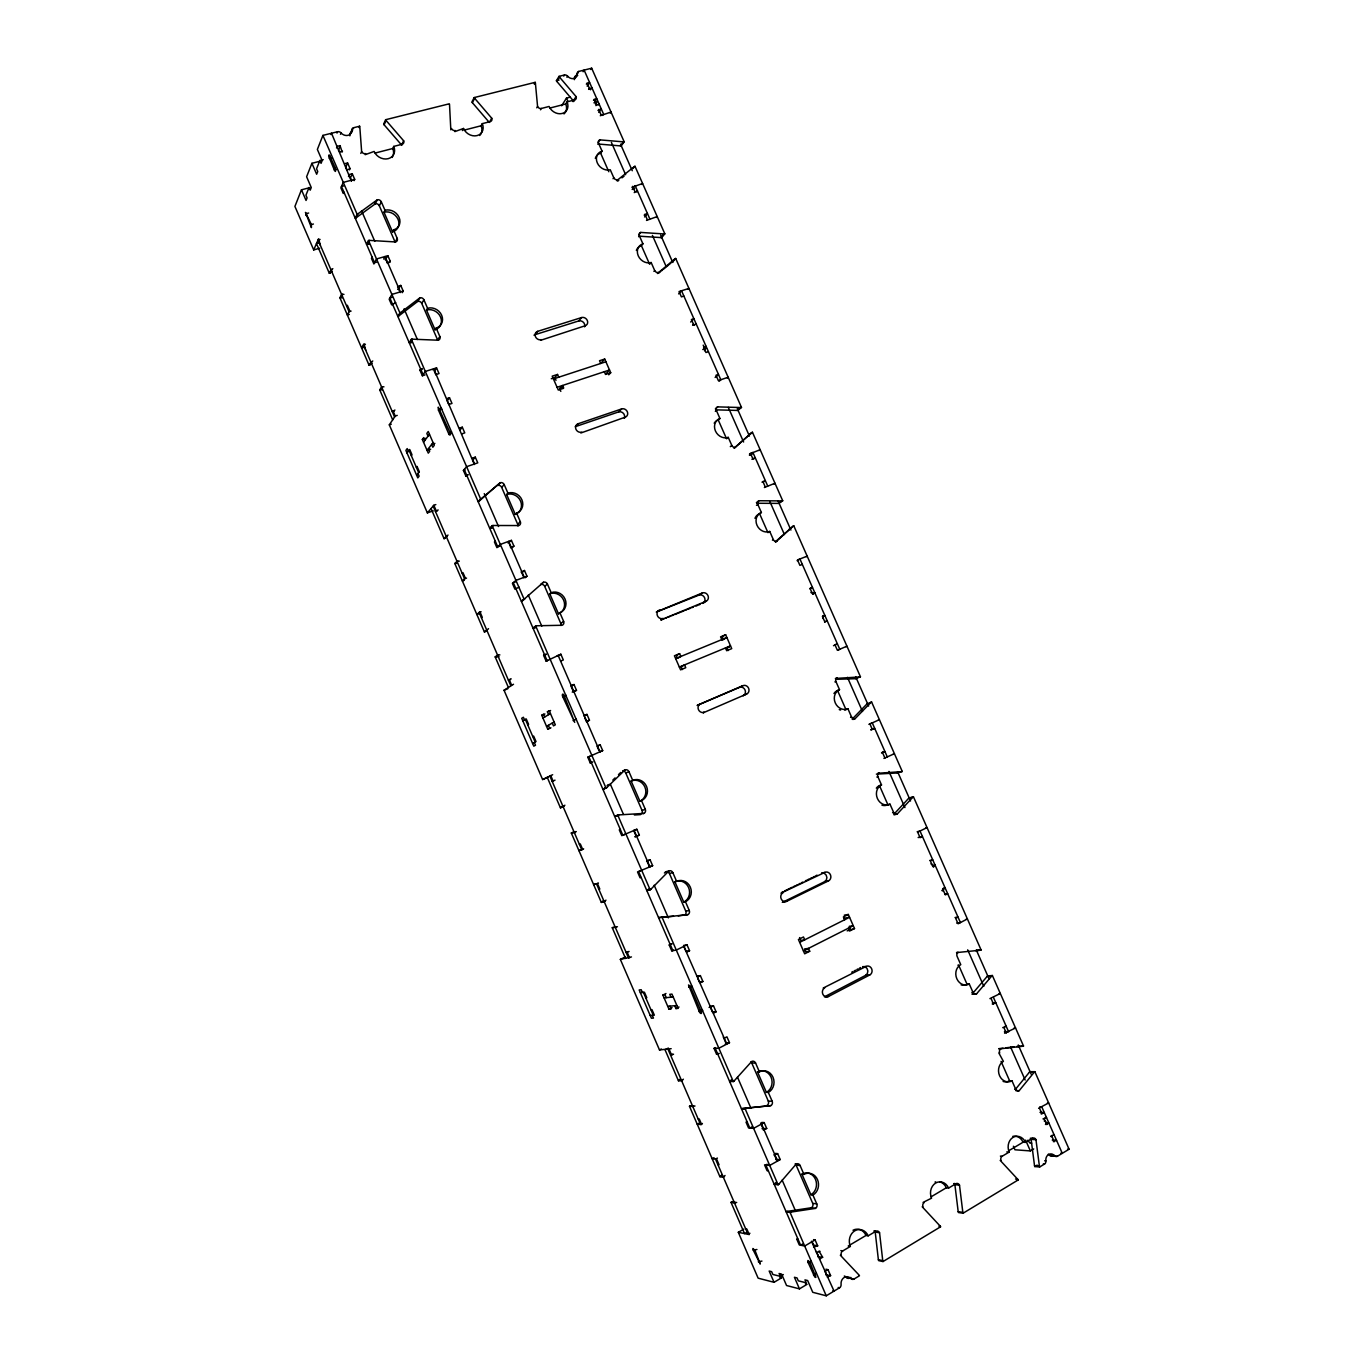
<?xml version="1.0" encoding="UTF-8"?>
<svg xmlns="http://www.w3.org/2000/svg" width="1364" height="1364" viewBox="0 0 1364 1364"><rect width="100%" height="100%" fill="white"/><g stroke="black" fill="none" stroke-linecap="round" stroke-linejoin="round"><path stroke-width="1.5" d="M309.27 188.539L309.611 187.686L301.461 189.818L294.914 206.424L313.703 249.919L319.688 248.248M319.943 162.009L320.284 161.157L311.913 163.305L306.61 176.757L311.265 187.533L310.225 190.142L309.048 187.465L305.928 195.222L307.088 197.882L306.048 200.44L301.461 189.818M360.812 153.416L361.63 151.557L359.823 127.057A3.222 2.711 33.5 0 0 359.585 126.221L353.617 127.722A3.222 2.728 33.4 0 0 351.759 130.245A6.462 5.456 33.1 0 1 348.025 135.326A6.462 5.456 33.1 0 1 341.051 132.939A3.24 2.745 32.8 0 0 337.539 131.745L322.91 135.394L317.369 149.443L322.177 160.543L321.069 163.322L319.858 160.543L323.251 159.69M319.858 160.543L316.55 168.795L317.744 171.54L316.653 174.234L311.913 163.305M330.992 134.559L331.52 133.246L351.401 181.156M336.993 133.092L337.539 131.745M305.86 215.427L306.627 213.568L308.656 213.023M330.173 156.297L329.304 158.412L332.168 157.695M340.488 134.286L341.051 132.939M336.533 147.96L337.215 146.357L340.062 145.641L342.159 152.052M338.579 150.603L340.062 145.641M310.617 226.407L311.384 224.566L305.468 212.392L311.418 227.6L311.384 224.566L313.413 224.02M335.254 168.011L334.385 170.108L335.425 171.421L335.425 168.42L329.355 155.002A2.847 0.904 73.6 0 0 328.724 156.297L334.385 170.108L336.516 169.562M349.866 135.837A6.445 5.439 33 0 0 349.934 134.576L351.759 130.245M349.934 134.576A3.205 2.711 33.4 0 1 351.793 132.052L352.594 130.16M353.157 128.813L353.617 127.722M359.005 127.585L359.585 126.221M344.734 163.697L347.581 162.964L345.774 167.158L346.985 169.954M346.831 170.108L350.037 168.59L347.581 162.964M313.703 249.919L318.579 238.768L320.335 245.264M349.457 169.886L350.037 168.59M348.502 176.57L349.423 174.49L352.27 173.74L354.708 179.366L354.128 180.662M343.916 192.102L343.319 193.466L340.881 187.857L343.285 182.367L354.708 179.366M351.042 179.298L350.429 177.883L352.27 173.74M365.194 154.678L374.128 151.455A11.202 9.48 34.5 0 0 388.177 158.684A11.202 9.48 34.5 0 0 393.736 146.408L402.073 144.277A3.188 2.694 35.2 0 0 403.642 140.782L386.097 120.475A3.188 2.677 34.7 0 1 385.637 119.708L449.302 103.8A3.137 2.609 36.8 0 1 449.523 104.602L450.819 129.836M385.637 119.708L383.659 124.056A3.171 2.677 34.6 0 0 384.119 124.806L401.596 145.027L403.642 140.782M384.119 124.806L386.097 120.475M318.494 243.031L316.482 243.576L329.321 273.294L330.958 269.816A3.018 2.643 32.1 0 0 331.674 269.492L332.833 268.64M377.282 199.792L357.88 213.892A3.24 2.779 33.4 0 1 357.112 214.233L355.237 218.206A3.222 2.779 33.3 0 0 356.004 217.865L375.339 203.799L377.282 199.792A3.222 2.762 34.3 0 1 381.323 201.838L384.989 210.261A11.236 9.667 34.8 0 1 399.089 217.388A11.236 9.667 34.8 0 1 393.531 229.919L392.525 231.863L384 212.238L384.989 210.261M329.321 273.294A3.018 2.626 32 0 0 330.037 272.971L331.674 269.492M356.004 217.865L357.88 213.892M392.082 157.474A11.168 9.463 34.5 0 0 392.73 148.523L393.736 146.408M401.562 145.334L402.073 144.277M393.531 229.919L397.197 238.359L395.151 242.195L379.363 205.845L381.323 201.838M372.082 363.182L369.815 364.938A2.984 2.66 33.9 0 1 369.098 365.279L339.909 297.778L341.597 294.402A3.018 2.643 32.6 0 1 342.398 294.3L343.95 294.368M397.197 238.359A3.205 2.779 35 0 1 395.611 241.957L369.371 240.388A3.24 2.796 33.9 0 0 368.502 240.49L366.575 244.344A3.222 2.796 33.9 0 1 367.445 244.241L369.081 244.344M339.909 297.778A3.001 2.643 32.5 0 1 340.727 297.676L342.398 294.3M367.445 244.241L369.371 240.388M346.763 306.388L347.343 305.28L349.644 310.583L347.343 314.982L349.355 314.402M372.099 257.08L371.451 258.342L373.889 263.968L376.498 258.955L387.853 255.733L390.309 261.377L389.678 262.553M383.693 259.058L385.023 256.534L400.385 291.913M385.142 259.706L387.853 255.733M454.86 131.609L463.521 128.472A10.895 9.122 37.8 0 0 477.059 135.599A10.895 9.122 37.8 0 0 482.276 123.647L490.256 121.601A3.103 2.592 38.4 0 0 491.722 118.208L474.672 98.31A3.103 2.575 37.8 0 1 474.229 97.56L535.182 82.334A3.052 2.523 39.7 0 1 535.404 83.119L537.569 106.46L536.751 107.79M474.229 97.56L471.91 101.908A3.086 2.575 37.8 0 0 472.353 102.658L489.318 122.453M472.353 102.658L474.672 98.31M387.103 262.894L390.309 261.377M462.379 130.586L463.521 128.472M479.719 135.513A10.861 9.105 37.8 0 0 481.083 125.778L482.276 123.647M489.471 122.197L491.722 118.208M397.538 286.934L400.743 285.417L403.198 291.078L402.295 292.663M397.623 289.373L400.743 285.417M365.705 350.19L364.018 343.813L361.63 348.042L363.625 347.428M534.211 83.954L535.182 82.334M369.098 365.279L370.906 362.21A3.001 2.677 34 0 0 371.622 361.852L372.764 360.983M419.89 297.829L400.675 312.544A3.222 2.83 35.4 0 1 399.908 312.902L397.828 316.431A3.205 2.813 35.3 0 0 398.595 316.073L417.725 301.41L419.89 297.829A3.188 2.796 36.5 0 1 423.914 299.824L427.58 308.281A11.151 9.804 37.1 0 1 441.646 315.22A11.151 9.804 37.1 0 1 436.173 328.059L435.065 329.781L426.489 310.054L427.58 308.281M369.815 364.938L371.622 361.852M398.595 316.073L400.675 312.544M534.756 84.21L535.404 83.119M573.579 101.584A3.001 2.489 41.1 0 0 573.357 100.834L556.836 81.431A3.001 2.472 40.5 0 1 556.41 80.698L559.052 76.35L564.423 75.02A3.018 2.489 40.7 0 1 567.612 76.179A6.019 4.944 40.9 0 0 573.954 78.498A6.019 4.944 40.9 0 0 577.177 73.775A3.001 2.472 41.1 0 1 578.796 71.422L591.669 68.2L624.166 141.788L621.268 145.812A2.967 2.472 43.1 0 1 620.501 145.897L598.557 144.055M556.836 81.431L559.496 77.083A3.018 2.489 40.6 0 1 559.052 76.35M436.173 328.059L439.856 336.533L437.622 339.926L421.732 303.388L423.914 299.824M540.519 109.802L541.337 108.472L549.078 106.477A10.605 8.781 40.7 0 0 562.156 113.485A10.605 8.781 40.7 0 0 567.049 101.857L574.687 99.896A3.018 2.489 41.1 0 0 576.068 96.588L559.496 77.083M563.758 76.094L564.423 75.02M566.93 77.271L567.612 76.179M392.679 419.839L379.738 389.882L381.596 386.916A3.001 2.694 34.8 0 1 382.397 386.779L383.949 386.83M439.856 336.533A3.188 2.813 37.5 0 1 438.304 340.216L412.218 339.176A3.205 2.847 36.3 0 0 411.365 339.295L409.234 342.705A3.188 2.83 36.2 0 1 410.087 342.586L411.723 342.637M574.38 79.675A6.002 4.927 40.8 0 0 574.466 78.106L577.603 73.332M577.773 73.059L578.796 71.422M379.738 389.882A2.984 2.677 34.7 0 1 380.539 389.763L382.397 386.779M410.087 342.586L412.218 339.176M561.644 105.778L566.469 98.123L570.169 97.168M583.093 71.729L584.116 70.093L603.519 114.013L602.564 115.411M564.014 113.928A10.588 8.764 40.6 0 0 565.702 103.988L567.049 101.857M590.851 69.513L591.669 68.2M572.59 101.516L573.579 99.981M573.681 100.305L576.068 96.588M574.005 100.953L574.687 99.896M586.332 84.091L589.555 82.386L587.134 86.137M590.493 89.785L591.874 87.654L588.668 89.359A2.677 1.159 76.3 0 1 589.418 88.575L590.271 89.308M593.511 100.339L596.716 98.634L595.318 100.748A2.285 1.006 76.2 0 1 595.352 103.937M394.929 410.053L392.286 411.655L394.281 411.007M425.005 374.947L422.38 375.765L419.907 370.104L422.226 368.519M595.829 105.608L599.052 103.903L598.353 104.96M597.961 110.45L601.183 108.745L598.728 112.394M433.24 510.852L427.375 512.898L389.303 424.835L395.236 416.037L397.231 415.389M422.38 375.765L425.295 371.434L436.548 367.888L439.02 373.565L436.207 374.469M600.296 115.718L611.038 112.036L610.322 113.093M432.985 369.866L433.735 368.774L474.382 464.51M436.548 367.888L434.298 371.161L435.934 374.93M598.148 142.419L599.904 139.878L623.416 141.856A2.984 2.472 43.1 0 0 624.166 141.788M597.841 144.226L598.557 143.203A3.001 2.489 42.4 0 1 599.904 139.878M595.318 158.377A10.486 8.764 42.8 0 1 600.637 153.177L602.07 151.165L598.557 143.203M620.501 145.897L623.416 141.856M407.052 453.053L409.694 449.455L412.013 454.809L411.331 455.695M449.182 404.358L451.978 403.437L449.506 397.759L447.204 400.88L448.841 404.665M613.05 178.718L613.783 177.746L610.254 169.767A10.503 8.764 42.8 0 1 597.296 162.896A10.503 8.764 42.8 0 1 602.07 151.165M428.501 448.551L429.694 451.296L428.279 453.155L422.346 439.464L423.744 437.571L424.937 440.316M616.733 180.662L634.328 166.596A2.984 2.489 43.9 0 1 634.993 166.289L664.831 233.841L661.745 237.489A2.95 2.489 45.6 0 1 660.977 237.592L639.187 236.177M423.539 442.192L429.455 434.246M632.845 168.556L634.993 166.289M433.07 442.567L427.085 450.41L430.683 449.199M416.344 467.289L417.026 466.403L419.345 471.756L416.634 475.252M631.873 187.294L642.597 183.509L641.847 184.464M632.163 189.477L635.13 185.623L649.741 218.769M634.226 192.597L637.465 190.926L636.715 191.881M534.006 335.186A4.621 4.041 42.4 0 1 535.046 334.674L537.689 331.333L581.593 317.556A4.586 3.973 44.2 0 1 587.287 320.438A4.586 3.973 44.2 0 1 585.19 325.757L584.474 326.61M459.924 430.172L462.294 427.188L464.766 432.882L461.97 433.82M540.809 340.25L585.19 325.757M644.166 215.12L647.406 213.466L644.575 216.961M1015.634 1090.586L1019.215 1090.654L1034.253 1072.172A3.069 2.575 82.1 0 1 1034.85 1071.678L1069.086 1149.221L1057.475 1156.229L1052.548 1155.837A3.103 2.575 84.4 0 1 1049.581 1155.291A6.223 5.183 84.7 0 0 1048.285 1154.2M646.502 220.422L657.209 216.569L656.442 217.507M1015.396 1089.41L1029.445 1072.155A3.052 2.575 82.1 0 1 1030.042 1071.678L1034.85 1071.678M639.034 234.489L640.722 232.426L664.08 233.943A2.967 2.506 45.7 0 0 664.831 233.841M638.642 236.739L639.392 235.836A2.984 2.523 45 0 1 640.722 232.426M636.357 250.396A10.435 8.866 45.4 0 1 641.404 245.639L642.921 243.832L639.392 235.836M535.046 334.674L578.779 320.932L581.593 317.556M427.375 512.898L433.837 505.277L435.815 504.595M467.46 475.576L465.891 476.121L463.419 470.427L466.607 466.676L477.775 462.856L475.286 457.145L472.507 458.082M660.977 237.592L664.08 233.943M475.286 457.145L472.865 459.992L474.502 463.794M971.986 994.22L987.161 976.402A3.035 2.575 79.1 0 1 987.775 975.942L992.378 975.516L1023.511 1046A3.069 2.592 81.1 0 1 1022.795 1046.256L999.045 1048.933M973.112 994.134L976.539 993.879L991.764 975.993A3.035 2.592 79 0 1 992.378 975.516M438.134 509.948L435.457 511.466L437.435 510.767M465.891 476.121L468.244 474.655M775.963 1182.435L774.871 1183.713A3.308 2.916 -88.2 0 1 774.189 1184.259L778.111 1184.804A3.325 2.933 -88.3 0 0 778.81 1184.242L796.218 1164.038A3.291 2.898 -89.5 0 1 800.105 1165.521L803.942 1174.387A11.56 10.128 -89.2 0 1 817.479 1179.57A11.56 10.128 -89.2 0 1 812.927 1195.069L816.78 1203.935A3.308 2.898 -88.6 0 1 815.484 1208.385L790.881 1212.102A3.342 2.916 -87.5 0 0 790.08 1212.408L786.107 1211.744A3.325 2.916 -87.4 0 1 786.909 1211.437L811.409 1207.737L815.484 1208.385M642.921 243.832A10.452 8.883 45.5 0 0 638.25 255.818A10.452 8.883 45.5 0 0 651.157 262.519L649.622 264.292L641.404 245.639M551.278 378.732L554.807 377.589L557.535 374.435L558.746 377.197M653.919 271.402L654.686 270.532L651.157 262.519M693.168 1105.658L690.235 1106.034A3.052 2.762 -88.5 0 0 689.485 1106.289L719.919 1176.706L723.329 1177.183A3.103 2.762 -86.7 0 0 723.994 1176.672L725.034 1175.478M657.397 273.516L675.044 258.785A2.967 2.506 46.6 0 1 675.709 258.461L741.487 407.41L738.043 410.291A2.933 2.54 52 0 1 737.293 410.428L715.759 409.848M719.919 1176.706A3.086 2.745 -86.6 0 0 720.584 1176.194L721.624 1175.018M560.826 391.383L559.632 388.621L562.377 385.518L563.588 388.297L558.285 390.053L552.215 376.157L557.535 374.435M669.843 264.019L675.044 258.785M673.151 261.342L672.571 262.007A2.95 2.506 46.6 0 0 671.906 262.331M673.339 261.121L675.709 258.461M746.057 1108.744A3.291 2.95 89.6 0 0 745.238 1109.034L741.487 1108.847A3.274 2.933 89.7 0 1 742.289 1108.574L770.831 1105.607A3.274 2.916 88.5 0 0 772.16 1101.242L768.324 1092.428A11.389 10.179 87.7 0 0 772.996 1077.236A11.389 10.179 87.7 0 0 759.39 1071.848L755.571 1063.033A3.257 2.916 87.1 0 0 751.666 1061.482L734.037 1081.038A3.274 2.95 88.4 0 1 733.321 1081.567L729.621 1081.516A3.257 2.933 88.6 0 0 730.337 1080.987L731.428 1079.759M601.797 362.227L604.712 359.039L610.714 372.73L608.753 374.81M668.377 1048.064L665.035 1049.769L678.437 1080.765A3.052 2.779 -89.7 0 0 679.102 1080.271L680.159 1079.129M678.437 1080.765L681.659 1080.817A3.052 2.779 -89.8 0 0 682.341 1080.322L683.381 1079.18M431.041 508.567L444.067 538.695L446.216 536.359A2.967 2.745 40.8 0 0 446.932 535.984L448.04 535.046M500.213 482.737L481.39 498.61A3.171 2.898 42.3 0 1 480.639 499.019L478.167 501.679A3.171 2.898 42.2 0 0 478.917 501.287L500.213 482.737A3.154 2.864 43.5 0 1 504.22 484.629L507.937 493.171A11.031 10.06 44.6 0 1 521.883 499.753A11.031 10.06 44.6 0 1 516.598 513.137L515.302 514.433L506.641 494.518L507.937 493.171M444.067 538.695A2.967 2.728 40.7 0 0 444.766 538.32L446.932 535.984M478.917 501.287L481.39 498.61M894.068 814.888L897.222 814.035L912.823 797.207A2.984 2.592 71.7 0 1 913.437 796.781L981.091 949.958A3.035 2.592 77.9 0 1 980.375 950.197L975.823 950.725A3.018 2.592 78 0 0 976.539 950.486L981.091 949.958M894.017 814.12L908.577 798.417A2.984 2.592 71.7 0 1 909.208 797.974L913.437 796.781M678.624 293.891L681.54 290.771L720.823 379.755L719.135 381.272M605.616 374.162L609.52 369.985L557.075 387.274M517.928 525.975A3.137 2.864 45.5 0 0 517.689 524.253L501.662 487.357L504.22 484.629M688.138 289.287L688.939 288.435L679.05 291.538L681.403 296.875L683.876 296.09M621.643 408.927L578.097 423.761L575.25 426.693L618.659 411.894L621.643 408.927A4.569 4.024 47.9 0 1 627.321 411.723A4.569 4.024 47.9 0 1 625.258 417.162L624.32 418.083M852.909 719.51L855.143 718.64L870.948 702.392A2.967 2.592 67 0 1 871.579 701.966L902.252 771.444L897.359 772.962L876.37 774.121M852.142 719.169L866.907 704.012A2.95 2.592 67 0 1 867.521 703.585M580.842 433.002L625.258 417.162M690.661 322.04L693.884 318.75L691.412 319.551L693.782 324.888L696.237 324.086M678.181 915.892L687.865 914.63A3.188 2.933 78.8 0 0 689.246 910.453L685.461 901.706A11.134 10.264 77.3 0 0 690.32 887.129A11.134 10.264 77.3 0 0 676.612 881.349L672.81 872.619A3.171 2.933 76 0 0 668.889 870.948L650.85 889.277A3.205 2.967 77.2 0 1 650.134 889.771L646.843 890.624A3.188 2.967 77.3 0 0 647.559 890.146L648.684 888.987M664.404 873.028L665.53 871.886M484.408 631.975L486.726 630.049A2.967 2.779 47.6 0 0 487.425 629.657L485.09 631.583A2.95 2.762 47.6 0 1 484.408 631.975L454.809 563.52L457.008 561.303A2.967 2.762 42.7 0 1 457.81 561.133L459.327 561.133M516.598 513.137L520.332 521.696A3.154 2.881 45.6 0 1 518.814 525.549L493.052 525.498A3.171 2.916 44.2 0 0 492.199 525.669L489.676 528.209A3.154 2.898 44.1 0 1 490.529 528.056L492.131 528.056M454.809 563.52A2.95 2.745 42.6 0 1 455.593 563.366L457.81 561.133M490.529 528.056L493.052 525.498M576.324 831.648L574.824 831.75A2.967 2.813 72.1 0 0 574.039 831.955L571.311 833.012L601.336 902.422L604.201 901.672A2.984 2.813 78.9 0 0 604.883 901.229L605.957 900.138M601.336 902.422A2.984 2.796 79.1 0 0 602.001 901.962L603.076 900.888M462.26 573.443L462.993 572.709L465.329 578.097L462.345 580.979L464.306 580.246M495.285 541.133L494.433 541.968L496.922 547.68L500.315 544.407L511.415 540.366L513.904 546.094L512.267 547.629M517.689 524.253L520.332 521.696M643.262 813.626L643.876 813.404A3.154 2.933 70.5 0 0 645.291 809.295L641.523 800.6A11.048 10.264 68.7 0 0 646.502 786.329A11.048 10.264 68.7 0 0 632.726 780.344L628.94 771.666A3.154 2.933 67 0 0 625.002 769.944L606.758 787.625A3.171 2.967 67.5 0 1 606.025 788.085L602.956 789.415A3.154 2.967 67.6 0 0 603.672 788.955L604.815 787.846M607.099 785.647L608.242 784.539M612.794 780.123L615.062 777.923M618.472 774.633L620.722 772.45M547.22 777.275L560.433 807.829A2.95 2.796 68.4 0 0 561.116 807.403L562.207 806.363M560.433 807.829L563.11 806.67A2.967 2.813 68.4 0 0 563.792 806.226L564.884 805.186M508.124 543.077L511.415 540.366M775.349 541.747L793.746 525.737L860.445 676.766L855.722 678.692L836.013 679.323M775.587 542.19L793.098 526.112A2.95 2.575 57.9 0 1 793.746 525.737M510.494 547.714L513.904 546.094M715.111 377.453L718.453 374.401L715.998 375.236L718.351 380.59L728.154 377.248L727.319 377.998M734.088 448.176L751.803 432.61A2.95 2.558 53.4 0 1 752.451 432.252L782.714 500.759L779.083 503.248A2.933 2.558 56.3 0 1 778.35 503.401L756.935 503.265M734.395 448.125L751.803 432.61M522.139 600.961L524.816 598.745A3.171 2.933 48.9 0 1 524.083 599.171L521.406 601.388A3.154 2.933 48.8 0 0 522.139 600.961L543.452 582.258A3.154 2.898 49.8 0 1 547.441 584.082L551.175 592.675A10.997 10.162 51.4 0 1 565.054 599.052A10.997 10.162 51.4 0 1 559.888 612.743L558.473 613.817L549.777 593.783L551.175 592.675M485.09 631.583L488.534 628.668M521.065 572.113L524.492 570.493L526.981 576.239L525.311 577.688M524.492 570.493L521.832 572.829L522.77 574.977M715.35 408.893L717.669 406.881L740.737 407.529A2.95 2.558 52.1 0 0 741.487 407.41M715.333 411.348L716.39 410.445A2.967 2.575 51.5 0 1 717.669 406.881M481.475 617.875L482.242 617.21L479.906 611.805L476.837 614.482L479.446 613.493M714.19 423.198A10.383 9.037 52.2 0 1 718.248 419.959L719.936 418.509L716.39 410.445M444.766 538.32L447 536.444M737.293 410.428L740.737 407.529M540.877 584.389L543.452 582.258M540.707 584.525A3.137 2.898 49.7 0 1 544.679 586.35L547.441 584.082M658.42 273.363L660.5 271.658M661.54 270.805L662.58 269.953M663.62 269.1L668.803 264.872M735.469 447.256A2.967 2.592 53.1 0 1 731.82 445.448L728.257 437.367L726.552 438.765L718.248 419.959M730.32 446.659L731.82 445.448M752.451 432.252L748.955 435.048A2.933 2.54 53.4 0 0 748.324 435.406M617.739 181.122L618.796 180.304M621.95 177.849L624.047 176.212M749.552 453.939L760.157 449.711L759.066 450.563M749.365 455.082L752.86 452.371L767.693 485.976M751.922 459.31L755.247 457.741L753.695 458.918M508.312 687.286L495.183 656.919L497.57 655.112A2.95 2.779 50.6 0 1 498.372 654.925L499.872 654.891M559.888 612.743L563.622 621.353A3.137 2.916 52.8 0 1 562.156 625.275L536.546 625.769A3.171 2.95 51.6 0 0 535.694 625.957L532.966 628.054A3.154 2.933 51.5 0 1 533.818 627.866L535.421 627.832M495.183 656.919A2.95 2.779 50.5 0 1 495.984 656.749L498.372 654.925M533.818 627.866L536.546 625.769M330.037 272.971L332.322 271.283M560.962 625.479A3.137 2.898 52.7 0 0 560.792 623.433L563.622 621.353M761.999 482.157L765.323 480.605L763.09 482.225M764.369 487.528L774.974 483.248L774.07 483.896M756.389 502.617L759.049 500.741L781.964 500.912A2.95 2.575 56.4 0 0 782.714 500.759M511.193 678.846L508.414 680.193L510.375 679.408M547.663 660.534L546.129 661.148L543.639 655.402L546.094 654.14M756.474 505.311L757.804 504.373A2.967 2.592 55.9 0 1 759.049 500.741M547.885 777.292L542.616 779.543L504.032 690.252L513.529 684.251M546.129 661.148L560.843 654.208L563.332 659.971L560.604 661.063M754.957 518.303A10.366 9.105 56.8 0 1 759.595 513.716L761.385 512.489L757.804 504.373M778.35 503.401L781.964 500.912M557.143 655.948L558.098 655.3L599.955 751.769M557.995 656.152L560.843 654.208M776.951 541.32A2.967 2.609 57.7 0 1 773.32 539.564L769.739 531.431L767.932 532.625L759.595 513.716M656.681 611.805L702.358 592.965A4.552 4.092 58 0 1 707.984 595.608A4.552 4.092 58 0 1 706.006 601.285L702.613 603.399A4.535 4.075 58 0 0 704.591 597.756A4.535 4.075 58 0 0 698.982 595.113L656.272 612.078M772.416 540.144L773.32 539.564M698.982 595.113L702.358 592.965M660.756 619.938L706.006 601.285M573.988 684.523L571.09 686.331L573.579 692.077L576.495 690.303L573.988 684.523L571.26 685.632M522.889 720.976L526.231 718.93L528.584 724.352L527.732 724.864M564.116 695.657L562.684 696.544L574.704 722.391L564.116 695.657C561.746 690.32 561.167 700.721 565.958 695.197M797.139 560.689L799.935 559.001L839.764 649.247L838.468 649.861M550.92 727.83L547.748 729.16L541.747 715.265L543.52 714.19L544.73 716.97M548.618 714.651L547.407 711.837L549.215 710.746L555.318 724.813L553.477 725.87L552.267 723.056M805.408 1283.899L807.062 1284.325L799.457 1288.861L794.428 1277.284L797.036 1277.915L798.298 1280.83L806.243 1282.808L804.982 1279.875L807.659 1280.54L812.756 1292.305L826.26 1295.8L839.508 1287.804A3.359 2.881 -86.6 0 0 841.077 1284.359A6.701 5.746 -86.9 0 1 844.197 1277.471A6.701 5.746 -86.9 0 1 850.778 1278.494A3.342 2.864 -87.3 0 0 854.052 1279.023L859.456 1275.766A3.342 2.864 -87.4 0 0 858.979 1274.982L840.343 1255.238M874.58 1231.027A3.274 2.813 -89.2 0 1 875.211 1231.999L878.382 1259.739A3.291 2.813 -88.6 0 0 878.655 1260.643L883.019 1261.547L940.563 1226.799A3.24 2.745 89 0 0 940.103 1226.031L922.183 1206.765M954.05 1183.509A3.188 2.711 87.3 0 1 954.885 1184.668L958.193 1211.675A3.205 2.711 87.9 0 0 958.449 1212.545L963.086 1213.21L1018.124 1179.979A3.154 2.643 85.9 0 0 1017.663 1179.229L1000.187 1160.372M1030.28 1138.258A3.103 2.609 84.4 0 1 1031.116 1139.383L1034.526 1165.691A3.12 2.592 85 0 0 1034.782 1166.544L1039.658 1166.987L1044.517 1164.055A3.12 2.609 84.8 0 0 1045.864 1160.883A6.24 5.2 84.7 0 1 1048.541 1154.541A6.24 5.2 84.7 0 1 1054.491 1155.666A3.12 2.592 84.4 0 0 1057.475 1156.229M806.226 556.683L807.164 556.12L797.514 559.956L799.901 565.361L802.322 564.406M850.795 1277.42L849.789 1278.034A3.325 2.864 -87.2 0 1 846.533 1277.505A6.684 5.729 -86.8 0 0 844.299 1276.005M1034.782 1166.544L1037.203 1165.095M1052.548 1155.837L1053.741 1155.12M825.919 1269.202L828.016 1269.679L830.591 1275.63L827.215 1276.994M1053.332 1141.634L1056.537 1140.338L1052.241 1140.065M542.957 718.027L550.442 713.56M825.425 1271.214L828.016 1269.679M1050.877 1136.076L1054.082 1134.763M1013.401 1146.22L1014.969 1149.784L1030.366 1150.926L1033.707 1148.931M825.936 1274.948L830.591 1275.63M816.081 1273.345L813.49 1274.897L815.553 1275.391M820.037 1258.802L822.628 1257.267L819.014 1251.095M1045.455 1124.465L1048.967 1123.169L1046.512 1123.049A2.353 1.057 58.4 0 0 1044.176 1120.935M868.169 1235.835L866.021 1235.443L848.238 1245.997L850.369 1246.406A11.594 9.974 -88.6 0 1 854.785 1230.805A11.594 9.974 -88.6 0 1 868.169 1235.835L875.756 1231.334A3.291 2.83 -89.3 0 1 879.558 1232.766L882.747 1260.626A3.308 2.83 -88.7 0 0 883.019 1261.547M930.998 1196.876L946.309 1187.788L948.594 1188.061L955.84 1183.764A3.205 2.711 87.2 0 1 959.506 1185.197L962.831 1212.323A3.222 2.711 87.9 0 0 963.086 1213.21M1008.627 1150.807L1023.068 1142.231L1025.489 1142.384L1032.429 1138.275A3.12 2.609 84.3 0 1 1035.958 1139.69L1039.402 1166.118A3.137 2.609 85 0 0 1039.658 1166.987M840.838 1250.6L842.679 1250.976L850.369 1246.406M923.104 1202.383L931.561 1198.172A11.27 9.582 87.8 0 1 935.67 1183.048A11.27 9.582 87.8 0 1 948.594 1188.061M1000.392 1156.092L1002.182 1156.229L1009.207 1152.069A10.98 9.207 84.8 0 1 1013.009 1137.388A10.98 9.207 84.8 0 1 1025.489 1142.384M820.037 1251.317L816.422 1252.629M1043 1118.906L1046.512 1117.61L1045.284 1117.559M779.85 1274.164L781.47 1277.898L774.036 1282.296L769.177 1271.06L771.632 1271.657L772.859 1274.47L780.327 1276.346L783.328 1274.573M810.728 1260.984L808.119 1262.518L814.666 1276.823A2.95 0.955 61.2 0 0 815.911 1277.198L810.08 1262.774L807.931 1260.541L808.119 1262.518L810.165 1262.979M817.854 1256.755L822.628 1257.267M813.558 1239.62L815.092 1239.927L817.684 1245.861L813.541 1247.071M1041.056 1113.825L1044.261 1112.513L1039.999 1112.342M802.561 1244.053L800.617 1245.196L765.818 1164.975L767.131 1164.242M815.092 1239.927L804.675 1246.031L799.27 1244.923L796.695 1238.989L798.042 1239.262M1038.618 1108.267L1048.66 1102.947L1047.433 1102.913M761.947 1261.086L758.299 1261.734M546.555 726.364L554.108 721.999M756.935 1249.492L753.286 1250.157L752.928 1248.503L754.991 1250.379L760.242 1264.053L753.286 1250.157M532.812 736.611L533.665 736.117L536.018 741.556L532.608 743.482M547.748 729.16L549.556 728.12L548.345 725.341M679.613 653.646L676.288 655.538L677.516 658.352L680.841 656.459L679.613 653.646L674.413 655.777L680.585 669.86L685.751 667.712L684.523 664.899L681.182 666.74L682.409 669.553M749.91 1233.261L748.052 1234.318L715.52 1159.11L717.396 1158.07M774.036 1282.296L758.128 1278.17L738.316 1232.306L743.823 1229.152M746.978 1232.169L744.522 1233.585L731.019 1202.366A3.103 2.745 -85.9 0 1 731.769 1202.076L734.684 1201.65M574.568 719.766L573.102 720.601L576.375 719.237M725.46 647.951L726.688 650.73L731.735 648.633L725.648 634.737L722.17 636.715L723.38 639.477M809.943 588.805L812.467 587.373L810.046 588.361L812.45 593.783L814.854 592.794L812.944 593.852A2.217 1.074 67.8 0 0 810.881 592.573M583.997 716.066L586.963 714.395L589.47 720.175L586.503 721.829L584.832 717.976M722.221 640.125L726.859 637.517L675.657 658.59M775.434 1153.415L777.633 1153.637L780.208 1159.553L769.705 1165.436L764.539 1164.839L767.097 1170.738L768.392 1170.892M1004.586 1033.196L1015.549 1027.979L1014.066 1028.047M777.633 1153.637L774.036 1155.001M1002.728 1027.638L1006.206 1026.308L1005.029 1026.359M775.639 1159.502L780.208 1159.553M1004.535 1031.696L1005.677 1031.048M762.05 1128.659L766.721 1128.488L764.164 1122.589L761.76 1122.436M766.721 1128.488L763.141 1129.869M992.361 1004.143L995.839 1002.796L992.344 1003.017M714.003 1157.678L712.144 1158.701L716.663 1159.229L719.05 1164.788L717.924 1164.651M752.451 1126.63L749.825 1128.062L715.248 1048.336M764.164 1122.589L753.61 1128.352L748.563 1127.977L746.006 1122.095L747.267 1122.163M989.923 998.619L1000.306 993.486L999.147 993.572M699.101 1123.237L697.243 1124.243L701.659 1124.567L699.272 1119.026L698.163 1118.957M702.426 1123.476L700.55 1124.482L668.207 1049.683M823.123 618.557A2.217 1.074 67.4 0 0 822.884 616.358L824.811 615.352L822.407 616.358L824.794 621.779L827.198 620.773L824.64 622.086M724.284 1038.192L726.927 1036.828L729.484 1042.71L718.862 1048.234L714.037 1048.37L716.577 1054.236L719.271 1053.434M869.823 974.919L865.646 975.345L824.436 996.828L828.477 996.487L869.823 974.919A4.672 4.109 80 0 0 871.647 968.764A4.672 4.109 80 0 0 866.106 966.428L862.73 966.803M716.577 1054.236L718.078 1053.468M851.733 972.191L853.012 971.526M854.29 970.878L855.569 970.213M856.848 969.548L858.127 968.883M859.405 968.218L860.667 967.553M823.208 988.048L866.106 966.428M714.037 1048.37L715.52 1047.603M625.53 956.88L620.347 959.386L659.494 1049.939L671.156 1048.677M672.469 1054.219L670.594 1055.19L673.543 1054.201M659.494 1049.939L661.352 1048.984M713.423 1013.179L716.083 1011.832L713.525 1005.95L709.945 1006.257L712.485 1012.105L716.083 1011.832M702.511 1010.025C694.992 1009.377 703.347 1017.015 701.096 1011.508L690.389 986.82L688.513 984.979L699.323 1011.645L702.596 1010.741M941.808 890.402A2.268 1.074 62.1 0 0 943.206 890.624A2.268 1.074 62.1 0 0 943.036 888.595L944.792 887.708M713.525 1005.95L709.075 1007.45M803.43 950.947L853.267 925.73L849.653 926.327M847.146 930.862L854.512 928.56L848.323 914.46L844.265 915.176M809.722 951.254L805.783 951.799L804.538 948.952L808.477 948.389L809.722 951.254L804.675 953.811L798.417 939.506L803.481 936.966L804.726 939.83L800.804 940.427L799.577 937.58M854.512 928.56L849.584 931.049L848.357 928.236M599.461 752.007L602.683 750.592L600.16 744.795L597.125 746.33L598.796 750.183M665.973 993.521L662.87 995.072L668.974 1009.172L672.06 1007.621M674.686 1005.728L675.93 1008.576L679.033 1007.007M848.323 914.46L843.395 916.932L844.64 919.762M799.679 942.371L849.567 917.29L844.146 918.211M690.73 986.223L688.735 987.229L691.991 986.274M934.715 864.895L932.959 865.765A2.251 1.074 62.5 0 0 930.981 863.941M700.244 982.813L702.903 981.483L700.363 975.618L696.833 976.061M697.703 976.948L700.363 975.618M542.616 779.543L552.659 774.718M592.828 761.879L590.288 763.005L587.782 757.225L602.683 750.592M697.72 705.12L742.988 685.649A4.569 4.109 64.1 0 1 748.597 688.223A4.569 4.109 64.1 0 1 746.654 694.02L743.073 695.725A4.552 4.092 64.1 0 0 745.017 689.945A4.552 4.092 64.1 0 0 739.424 687.388L697.089 705.444M782.288 902.303A4.655 4.194 77 0 0 783.021 902.047L824.589 881.69L828.579 880.82A4.621 4.109 75.5 0 0 830.437 874.784A4.621 4.109 75.5 0 0 824.862 872.38L821.895 873.062M783.021 902.047L786.84 901.263L828.579 880.82M686.876 952.021L689.553 950.708L686.996 944.843L683.552 945.44M739.424 687.388L742.988 685.649M781.93 892.261L783.243 891.613M784.556 890.982L792.399 887.163M793.712 886.515L795.007 885.884M796.32 885.253L797.616 884.622M798.929 883.991L800.225 883.343M801.521 882.713L802.816 882.082M805.408 880.82L806.704 880.189M808 879.558L809.295 878.928M810.591 878.297L811.887 877.666M813.183 877.035L814.479 876.421M815.757 875.79L817.053 875.159M780.958 893.181L824.862 872.38M671.719 943.786L669.212 944.996L671.736 950.827L673.253 950.094M686.996 944.843L676.288 950.077L671.736 950.827M620.347 959.386L631.464 956.931M671.838 944.076L669.212 944.996M590.288 763.005L591.294 762.527M833.489 645.701L837.377 643.825L834.973 644.848L837.377 650.27L846.942 646.178L845.953 646.655M628.088 951.612L626.195 952.532L629.094 951.441M703.125 712.741L704.199 712.23A4.621 4.211 64.1 0 1 698.47 709.655A4.621 4.211 64.1 0 1 700.499 703.756M640.637 870.709L638.608 871.63L672.878 950.64M648.684 866.975L652.64 865.697L650.117 859.866L647.252 860.735M652.64 865.697L637.534 871.954L640.057 877.768L641.131 877.461M883.923 758.418L894.409 753.695L893.369 754.036M595.574 883.804L593.664 884.673L597.449 883.582L599.819 889.055L598.864 889.328M598.404 882.968L596.494 883.855L628.565 958.022M650.117 859.866L646.604 861.349M881.519 752.962L884.912 751.513L883.105 752.144M634.959 836.746L639.358 835.092L636.835 829.278L633.629 830.403L634.567 832.586M639.358 835.092L635.249 836.814M871.033 729.893L874.682 728.342L870.88 729.757M580.876 849.84L578.967 850.693L582.667 849.397L580.297 843.941L579.376 844.265M583.656 848.868L581.729 849.721L549.845 775.98M625.547 834.052L622.837 835.279L588.788 756.747M636.835 829.278L621.796 835.655L619.273 829.841L620.33 829.465M625.002 769.944L622.632 771.001A3.137 2.933 67 0 1 625.786 773.064L642.069 810.523A3.154 2.933 70.6 0 1 641.728 813.728M835.382 678.454L859.712 676.953A2.967 2.592 65.4 0 0 860.445 676.766M625.786 773.064L628.94 771.666M834.904 681.898L835.893 681.454A2.984 2.626 65.4 0 1 837.087 677.686M561.116 807.403L563.792 806.226M603.672 788.955L606.758 787.625M703.432 712.724L746.654 694.02M555.012 780.157L552.198 781.419L553.068 780.992L550.715 775.553M833.95 693.526A10.435 9.173 66.3 0 1 837.53 690.491L839.508 689.655L835.893 681.454M587.782 757.225L589.828 756.355M641.523 800.6L639.904 801.231L631.123 781.026L632.726 780.344M597.449 745.955L600.16 744.795M586.759 721.317L589.47 720.175M584.235 715.537L586.963 714.395M822.884 616.358L824.691 615.607M679.34 667.047L730.507 645.854L725.853 648.412L729.194 647.013M725.648 634.737L720.584 636.817L721.795 639.597M547.407 711.837L550.596 710.525M541.747 715.265L544.918 713.952M576.495 690.303L572.232 692.111M812.944 593.852L814.751 593.101M844.674 710.013A10.435 9.173 66.3 0 0 845.953 709.57L847.931 708.769L851.545 716.97A2.984 2.626 67.3 0 0 855.143 718.64M504.032 690.252L507.885 688.701M866.907 704.012L871.579 701.966M661.284 619.921L663.978 618.847M665.325 618.301L666.672 617.773M668.019 617.227L670.696 616.153M672.043 615.624L673.373 615.096M674.72 614.55L677.397 613.476M678.726 612.947L680.056 612.419M681.403 611.89L684.063 610.816M685.393 610.288L686.723 609.759M688.053 609.231L690.713 608.156M692.025 607.628L693.355 607.099M695.998 606.042L697.328 605.514M698.641 604.985L699.971 604.457M543.639 655.402L546.197 654.379M850.556 717.362L851.545 716.97M618.591 814.922A3.188 2.967 70.9 0 0 617.756 815.143L614.635 816.354A3.171 2.967 71 0 1 615.454 816.132L618.591 814.922L643.876 813.404M571.311 833.012A2.967 2.796 72.2 0 1 572.096 832.79L574.824 831.75M481.1 611.737L479.139 612.47L510.75 685.598M878.365 720.073L879.388 719.681L869.908 723.96L872.312 729.416M868.885 724.352L872.278 722.886L887.316 756.969M519.087 587.168L514.91 589.163L512.421 583.434L515.933 580.382L526.981 576.239M642.069 810.523L645.291 809.295M516.052 581.644L513.29 582.684L547.049 660.517M466.556 578.097L464.578 578.83L433.138 506.112M499.838 546.112L497.758 546.862L464.203 469.489M749.978 454.86L752.399 453.973M463.419 470.427L464.988 469.881M881.826 752.57L882.849 752.229M708.428 351.673L705.955 352.509L703.602 347.155L706.058 346.337L704.421 347.922A2.234 1.04 72.4 0 1 704.472 350.719M434.877 443.385L431.621 444.476L432.814 447.239L434.264 445.363L428.262 431.484L426.83 433.428L428.023 436.19M422.346 439.464L425.585 438.39M459.498 428.108L462.294 427.188M451.501 431.877L449.932 432.388C446.932 435.696 452.371 436.122 449.932 432.388L438.253 407.171L438.407 409.984L448.773 433.888L450.87 433.189M706.262 347.308L704.421 347.922L703.193 345.143M702.767 349.508L706.45 348.28M559.632 388.621L563.605 387.308M610.714 372.73L605.548 374.435L604.337 371.69M553.426 378.936L605.923 361.767M441.851 409.098L438.492 410.189L441.203 408.126M604.712 359.039L599.529 360.727L600.723 363.472M389.303 424.835L391.28 424.187M446.71 398.663L449.506 397.759M877.785 773.286L901.536 771.649A2.984 2.592 70.2 0 0 902.252 771.444M876.864 777.054L877.887 776.73A3.001 2.626 70.4 0 1 879.064 772.877M419.907 370.104L422.022 369.439M876.319 788.17A10.486 9.19 71.3 0 1 879.456 785.596L881.519 784.965L877.887 776.73M365.416 344.274L363.421 344.887L394.588 416.992M351.077 311.094L349.065 311.691L318.051 239.979L320.08 239.433M395.679 302.655L391.621 304.854L389.166 299.21L391.877 294.402L403.198 291.078M391.962 297.386L389.848 298L423.096 374.691M376.669 262.11L374.537 262.723L341.477 186.493L343.626 185.93M633.408 189.119L634.635 188.778M908.577 798.417L912.823 797.207M881.945 805.186A10.486 9.19 71.3 0 0 887.913 804.777L889.993 804.18L893.642 812.415A3.001 2.626 72.2 0 0 897.222 814.035M666.365 871.664L668.889 870.948M666.314 871.664A3.171 2.933 76.1 0 1 669.451 873.54L672.81 872.619M892.585 812.705L893.642 812.415M685.461 901.706L683.739 902.098L674.907 881.792L676.612 881.349M593.937 102.846L597.057 102.044M602.001 901.962L604.883 901.229M647.559 890.146L650.85 889.277M375.117 153.058L392.73 148.523M464.237 130.109L481.083 125.778M549.76 108.08L565.702 103.988M339.653 151.984L342.5 151.251M556.41 80.698L559.087 80.033M577.739 75.344L576.085 75.77A2.984 2.455 41.1 0 0 574.466 78.106M925.968 827.863L927.06 827.59L917.665 832.176L920.086 837.667L922.439 836.507L918.143 837.547M917.154 831.733L920.018 831.034L960.426 922.576L956.693 923.121M684.421 915.363A3.171 2.933 78.9 0 0 685.802 911.203L689.246 910.453M625.582 958.517L612.266 927.725L617.449 926.736M687.865 914.63L658.59 917.699A3.188 2.967 79.9 0 1 659.409 917.443L673.509 916.267M929.822 860.445L932.72 859.814L930.367 860.991L932.806 866.481L935.141 865.305L932.959 865.765L933.59 867.197M943.036 888.595L945.252 888.203L942.899 889.379L945.337 894.886L947.673 893.693L944.741 894.204M683.756 946.258L726.841 1044.091L725.307 1044.142M689.553 950.708L686.075 951.271L684.387 947.383M955.022 917.529L957.988 917.068L955.653 918.279L958.091 923.786L967.4 918.944L966.275 919.114M731.019 1202.366L734.48 1202.946A3.12 2.762 -86 0 1 735.247 1202.673L736.696 1202.451M742.289 1108.574L770.831 1105.607M690.235 1106.034L694.992 1106.016M998.874 1048.66L1003 1048.166M1005.745 1047.842L1013.946 1046.853M1016.692 1046.512L1023.511 1046M702.903 981.483L699.374 981.909L697.686 978.005M956.812 952.515L958.227 952.345A3.052 2.626 78.4 0 0 957.102 956.352L960.768 964.655A10.69 9.173 79.1 0 0 956.829 978.755A10.69 9.173 79.1 0 0 969.31 984.058L972.992 992.378A3.052 2.626 79.7 0 0 976.539 993.879M640.364 992.685L644.422 992.225L646.809 997.732L645.786 997.834M662.87 995.072L665.035 994.833L666.263 997.664M664.098 997.885L673.202 996.965M956.522 952.601L980.375 950.197M987.161 976.402L991.764 975.993M667.763 1006.342L676.919 1005.524M650.935 1009.752L651.975 1009.667L654.362 1015.174L650.219 1015.498M668.974 1009.172L671.156 1008.985L669.929 1006.155M675.93 1008.576L678.147 1008.388L671.958 994.1L669.758 994.339L670.986 997.186M961.16 984.927A10.673 9.156 79.2 0 0 967.042 984.245L969.31 984.058M616.017 927.247L613.05 927.486A2.984 2.796 81.8 0 0 612.266 927.725M971.85 992.463L972.992 992.378M572.096 832.79L575.079 832.603M615.454 816.132L618.625 815.928M634.379 814.973L640.637 814.598M1004.484 1031.985L1008.644 1031.832L993.384 997.272M729.484 1042.71L725.818 1042.829L723.278 1036.981M495.984 656.749L499.002 656.664M998.84 1053.008L1003.393 1061.345A10.81 9.139 82.3 0 0 999.573 1075.719A10.81 9.139 82.3 0 0 1011.986 1080.834L1015.669 1089.188A3.103 2.609 82.8 0 0 1019.215 1090.654M750.916 1061.891A3.24 2.898 87.2 0 1 751.786 1063.068L755.571 1063.033M455.593 563.366L457.128 563.349M768.324 1092.428L766.398 1092.359L757.48 1071.848L759.39 1071.848M1029.445 1072.155L1034.253 1072.172M1003.12 1081.43A10.793 9.122 82.4 0 0 1009.616 1080.817L1011.986 1080.834M679.102 1080.271L682.341 1080.322M730.337 1080.987L734.037 1081.038M1014.782 1089.188L1015.669 1089.188M380.539 389.763L382.073 389.814M1039.777 1106.886L1041.806 1106.954L1062.283 1153.33L1060.783 1153.211M751.786 1063.068L768.307 1101.089L772.16 1101.242M340.727 297.676L342.262 297.744M689.485 1106.289L692.759 1106.46A3.069 2.779 -88.6 0 1 693.526 1106.187M1031.201 1138.19L1032.429 1138.275M1031.116 1139.383L1035.958 1139.69M1027.74 1140.253L1029.922 1143.032L1031.678 1143.151M1067.586 1149.102L1069.086 1149.221M1006.82 1151.881L1009.207 1152.069M1049.581 1155.291L1054.491 1155.666M1044.636 1160.781L1045.864 1160.883M1043.29 1163.952L1044.517 1164.055M1034.526 1165.691L1039.402 1166.118M1015.549 1179.025L1017.663 1179.229M1016.913 1179.86L1018.124 1179.979M795.212 1163.918L796.218 1164.038M795.451 1164.089A3.274 2.881 -89.4 0 1 796.099 1165.078L800.105 1165.521M954.118 1183.56L955.84 1183.764M954.885 1184.668L959.506 1185.197M812.927 1195.069L810.898 1194.762L801.93 1174.131L803.942 1174.387M720.584 1176.194L723.994 1176.672M774.871 1183.713L778.81 1184.242M958.193 1211.675L962.831 1212.323M796.099 1165.078L812.705 1203.304L816.78 1203.935M939.25 1225.895L940.103 1226.031M939.148 1226.56L940.563 1226.799M731.769 1202.076L735.247 1202.673M786.909 1211.437L790.881 1212.102M873.864 1230.993L875.756 1231.334M875.211 1231.999L879.558 1232.766M811.461 1241.24L834.052 1291.094L832.773 1290.787M745.648 1228.759L746.824 1228.998L749.228 1234.573L738.316 1232.306M813.575 1245.025L817.684 1245.861M878.382 1259.739L882.747 1260.626M846.533 1277.505L851.92 1278.528M852.977 1278.767L854.052 1279.023M838.178 1287.48L839.508 1287.804M779.85 1277.488L781.47 1277.898M799.457 1288.861L786.551 1285.519L781.623 1274.112L779.1 1273.499L780.327 1276.346M620.552 144.192L632.265 170.722M660.688 235.102L672.776 262.485M737.31 408.654L749.433 436.122M778.009 500.827L790.932 530.084M855.722 676.834L868.629 706.058M897.58 771.666L910.538 800.992M976.317 950.009L989.019 978.755M1018.26 1044.977L1031.133 1074.15M594.738 99.419L595.318 100.748M1046.512 1123.049L1047.143 1124.447M587.032 83.016L589.35 88.285M594.21 99.282L596.528 104.568M598.677 109.393L600.995 114.678M632.623 186.339L634.959 191.642M644.916 214.182L647.252 219.502M750.422 453.257L752.809 458.645M762.885 481.509L765.272 486.897M882.542 752.621L884.946 758.077M991.082 998.533L993.521 1004.057M1003.904 1027.586L1006.342 1033.128M1039.521 1108.301L1041.977 1113.859M1044.227 1118.957L1046.682 1124.533M1051.797 1136.127L1054.27 1141.702M611.396 142.419L625.633 174.711M652.418 235.392L665.905 265.946M728.308 407.376L743.602 442.021M769.91 501.645L784.436 534.569M847.453 677.345L862.491 711.428M888.953 771.41L904.929 807.59M967.69 949.838L983.802 986.325M1010.656 1047.177L1025.148 1080.015M600.637 153.177L608.821 171.745M837.53 690.491L845.953 709.57M879.456 785.596L887.913 804.777M967.042 984.245L958.517 964.894A10.673 9.156 79.2 0 0 957.92 965.235M1001.04 1061.362L1009.616 1080.817M566.469 98.123L567.987 101.533M1025.592 1140.116L1030.366 1150.926M727.012 647.764L728.223 650.543M849.192 926.395L850.42 929.208M554.807 377.589L556.001 380.334M544.679 586.35L560.792 623.433M669.451 873.54L685.802 911.203M508.653 541.372L524.236 577.279M634.141 830.488L649.946 866.941M761.521 1124.021L777.582 1161.02M351.179 179.639L351.639 180.696M385.842 259.501L386.609 261.257M386.762 261.615L387.223 262.672M398.68 289.066L400.198 292.578M509.437 544.253L510.835 547.476M523.077 575.693L523.998 577.824M634.874 833.302L636.136 836.2M647.15 861.588L648.258 864.128M648.565 864.844L649.349 866.669M760.635 1123.066L762.868 1128.216M774.377 1154.711L776.287 1159.144M812.279 1242.075L813.404 1244.667M816.405 1251.572L817.53 1254.164M817.701 1254.522L818.502 1256.38M824.657 1270.583L825.783 1273.175M825.936 1273.533L826.431 1274.658M361.562 210.823L374.793 241.326M404.085 308.827L417.401 339.517M484.271 493.615L498.542 526.521M528.277 595.028L541.781 626.178M610.202 783.84L623.45 814.376M654.191 885.236L668.36 917.87M737.498 1077.202L750.95 1108.199M782.169 1180.133L795.689 1211.317M322.91 135.394L357.112 214.233M368.502 240.49L399.908 312.902M411.365 339.295L480.639 499.019M492.199 525.669L524.083 599.171M535.694 625.957L606.025 788.085M617.756 815.143L650.134 889.771M733.321 1081.567L661.932 916.966A3.205 2.967 79.8 0 1 662.751 916.727M745.238 1109.034L778.111 1184.804M790.08 1212.408L826.26 1295.8M392.934 410.683L395.236 416.037M433.837 505.277L436.156 510.648M509.232 679.613L511.568 685.035M627.184 952.362L629.571 957.852M669.264 1049.649L671.651 1055.173M409.03 450.359L418.663 472.643M525.396 719.442L535.165 742.033M643.399 992.344L653.322 1015.259M408.365 451.262L407.205 448.586L405.892 450.393L417.793 477.912L419.14 476.172L417.981 473.513M524.56 719.953L523.384 717.259L521.713 718.282L533.784 746.176L535.489 745.221L534.313 742.528M642.393 992.463L641.199 989.718L639.17 989.957L651.412 1018.243L653.475 1018.09L652.282 1015.345M1051.951 1135.462L1051.866 1136.4A2.745 1.228 58.2 0 1 1050.945 1136.536M374.725 202.588A2.984 2.558 34.1 0 1 374.367 202.963M615.181 927.094A3.001 2.796 81.6 0 1 615.965 926.855M692.622 325.314A2.234 1.04 72.8 0 1 694.447 325.365M923.036 1206.884A3.24 2.762 88.5 0 1 924.229 1202.536M841.4 1255.46A3.325 2.864 -87.8 0 1 842.679 1250.976M1001.074 1160.457A3.154 2.66 85.4 0 1 1002.182 1156.229M853.012 1230.226A11.56 9.957 -88.6 0 1 866.021 1235.443M935.039 1182.042A11.236 9.565 87.8 0 1 935.721 1181.838M939.881 1181.889A11.236 9.565 87.8 0 1 946.309 1187.788M1012.838 1136.331A10.946 9.19 84.8 0 1 1023.068 1142.231M999.71 1052.991A3.086 2.609 81.7 0 1 1000.801 1048.899M1018.755 1046.103A3.052 2.575 81.2 0 1 1018.056 1046.359M768.307 1101.089A3.257 2.898 88.6 0 1 766.977 1105.437M812.705 1203.304A3.308 2.881 -88.5 0 1 811.409 1207.737M757.48 1071.848A11.372 10.162 87.7 0 1 771.069 1077.219A11.372 10.162 87.7 0 1 766.398 1092.359M801.93 1174.131A11.526 10.094 -89.1 0 1 815.45 1179.297A11.526 10.094 -89.1 0 1 810.898 1194.762M828.477 996.487A4.723 4.194 81.7 0 1 822.816 994.151A4.723 4.194 81.7 0 1 824.708 987.894M862.645 966.616A4.655 4.092 80.1 0 1 865.646 975.345M786.84 901.263A4.689 4.211 76.9 0 1 781.163 898.859A4.689 4.211 76.9 0 1 783.107 892.721M821.998 872.943A4.604 4.109 75.6 0 1 824.589 881.69M889.993 804.18A10.52 9.207 71.3 0 1 877.41 798.52A10.52 9.207 71.3 0 1 881.519 784.965M898.075 772.774A2.967 2.592 70.2 0 1 897.359 772.962M847.931 708.769A10.452 9.19 66.3 0 1 835.279 702.937A10.452 9.19 66.3 0 1 839.508 689.655M856.456 678.505A2.95 2.592 65.4 0 1 855.722 678.692M631.123 781.026A11.014 10.247 68.8 0 1 644.882 786.994A11.014 10.247 68.8 0 1 639.904 801.231M674.907 881.792A11.117 10.247 77.4 0 1 688.598 887.555A11.117 10.247 77.4 0 1 683.739 902.098M840.616 710.047A10.435 9.173 66.3 0 1 839.269 709.638M663.177 618.404A4.604 4.177 57.3 0 1 657.431 615.744A4.604 4.177 57.3 0 1 659.494 609.981M789.415 528.499A2.933 2.575 57.8 0 1 790.063 528.124M769.739 531.431A10.4 9.122 56.8 0 1 756.986 525.259A10.4 9.122 56.8 0 1 761.385 512.489M728.257 437.367A10.4 9.037 52.2 0 1 715.452 431.007A10.4 9.037 52.2 0 1 719.936 418.509M497.69 485.465A3.137 2.864 43.4 0 1 501.662 487.357M506.641 494.518A11.014 10.042 44.6 0 1 520.554 501.065A11.014 10.042 44.6 0 1 515.302 514.433M549.777 593.783A10.98 10.145 51.3 0 1 563.639 600.143A10.98 10.145 51.3 0 1 558.473 613.817M581.729 432.098A4.621 4.109 46.3 0 1 575.949 429.285A4.621 4.109 46.3 0 1 578.097 423.761M618.659 411.894A4.552 4.007 47.8 0 1 624.456 417.964M541.303 339.636A4.638 4.058 42.5 0 1 535.489 336.738A4.638 4.058 42.5 0 1 537.689 331.333M578.779 320.932A4.569 3.973 44.1 0 1 584.713 326.644M658.369 272.425A2.984 2.54 46.1 0 1 654.686 270.532M617.466 179.69A3.001 2.506 43.3 0 1 613.783 177.746M375.339 203.799A3.205 2.745 34.2 0 1 379.363 205.845M417.725 301.41A3.171 2.779 36.4 0 1 421.732 303.388M384 212.238A11.202 9.65 34.7 0 1 398.066 219.348A11.202 9.65 34.7 0 1 392.525 231.863M426.489 310.054A11.134 9.787 37.1 0 1 440.521 316.977A11.134 9.787 37.1 0 1 435.065 329.781M455.423 130.552A3.137 2.626 37.2 0 1 451.518 128.506M365.671 153.62A3.222 2.728 33.8 0 1 361.63 151.557M541.337 108.472A3.052 2.523 40.1 0 1 537.569 106.46"/></g></svg>
